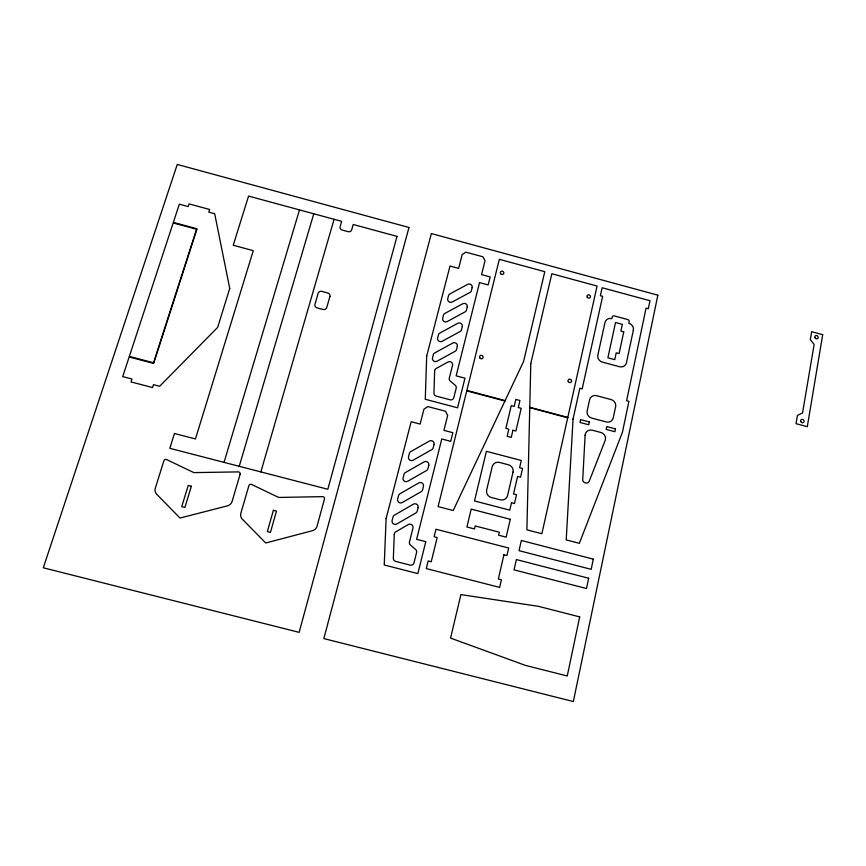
<?xml version="1.0" encoding="UTF-8"?>
<svg xmlns="http://www.w3.org/2000/svg" width="866" height="866" viewBox="0 0 866 866"><rect width="100%" height="100%" fill="white"/><g stroke="black" fill="none" stroke-linecap="round" stroke-linejoin="round"><path stroke-width="1.3" d="M529.765 407.615L567.706 417.834M260.861 471.916L334.092 219.293M239.233 466.309L313.773 213.783M224.034 462.368L299.495 209.908M505.008 400.817L453.199 510.518L438.088 506.599L499.325 259.324L544.79 271.675L523.594 361.436L505.116 400.579L466.861 390.425M529.765 407.291L567.815 417.38M466.752 390.869L504.921 401.001M530.793 363.536L526.896 529.84L541.878 533.727L597.075 286.04L551.837 273.753L530.793 363.536M434.645 370.886L433.953 393.11A3.063 2.923 20.5 0 0 436.269 396.119L450.136 399.789A3.053 2.912 22.4 0 0 453.795 397.743L456.187 388.195A3.053 2.901 22.3 0 0 455.191 385.24L450.288 381.094A3.042 2.89 21.9 0 1 449.292 378.15L452.55 365.257A3.042 2.879 21.1 0 0 448.047 361.956L436.096 368.537A3.042 2.89 19.9 0 0 434.645 370.886M426.689 356.067L425.271 399.269L457.584 407.81L464.955 378.182L456.144 375.844L479.537 282.63L488.143 284.957L490.145 276.925L481.55 274.609L485.025 260.753L482.957 256.791L465.865 252.158L462.173 254.55L458.612 268.395L450.006 266.057L426.689 356.067M394.268 534.365L393.348 558.234A3.172 3.15 22.7 0 0 395.74 561.417L410.159 565.119A3.172 3.139 32.2 0 0 413.991 562.857L416.568 552.562A3.161 3.128 29.9 0 0 415.55 549.423L410.473 545.06A3.161 3.118 27.2 0 1 409.466 541.91L412.963 528.022A3.15 3.096 23.6 0 0 408.297 524.547L395.794 531.821A3.161 3.118 19.6 0 0 394.268 534.365M386.106 518.604L384.244 564.989L417.856 573.606L425.78 541.672L416.622 539.312L441.768 438.986L450.71 441.335L452.853 432.697L443.933 430.348L447.668 415.464L445.546 411.253L427.793 406.565L423.929 409.196L420.107 424.08L411.166 421.72L386.106 518.604M585.113 435.23L582.731 479.591A3.085 2.923 42.5 0 0 585.113 482.795L585.762 482.968A3.085 2.923 42.5 0 0 589.194 481.28L605.15 440.523A6.094 5.737 39.4 0 0 600.798 432.448L592.301 430.196A6.094 5.748 38.7 0 0 585.113 435.23M573.043 419.112L566.202 539.908L579.343 543.318L622.448 432.221L628.911 401.369L626.605 400.752L646.068 308.112L648.32 308.718L649.998 300.729L602.141 287.739L600.376 295.717L602.639 296.324L582.179 388.899L579.863 388.282L573.043 419.112M822.7 334.687L807.296 426.7L796.027 423.68L797.434 415.409L802.555 412.92L814.137 344.419L810.316 339.645L811.669 331.678L822.7 334.687M657.857 295.176L573.346 701.547L323.841 638.588L431.376 233.571L657.857 295.176M579.69 616.895L567.252 675.989L525.413 665.38L450.558 638.09L460.907 594.596L538.403 606.319L579.69 616.895M588.663 578.239L586.498 588.523L514.036 569.85L516.374 559.566L588.663 578.239M593.318 559.133L591.175 569.33L519.037 550.668L521.354 540.481L593.318 559.133M615.607 406.663L613.236 417.867A6.062 5.672 38.1 0 1 606.232 421.959L591.727 418.105A6.062 5.683 36.9 0 1 587.148 410.939L589.594 399.735A6.04 5.661 36.3 0 1 596.598 395.697L611.028 399.54A6.04 5.651 37.4 0 1 615.607 406.663M633.349 330.173L626.443 362.789A5.975 5.542 35.2 0 1 619.558 366.729L602.379 362.129A5.975 5.553 33.9 0 1 597.843 355.103L604.977 322.52A5.932 5.467 32.6 0 1 611.829 318.666L612.186 317.053A1.775 1.635 32.4 0 1 614.232 315.906L627.828 319.576A1.775 1.635 33.4 0 1 629.181 321.643L628.835 323.256A5.932 5.456 33.8 0 1 633.349 330.173M615.488 428.887L614.892 431.701L606.178 429.395L606.785 426.57L615.488 428.887M623.747 331.851L619.093 353.577L616.235 352.808L614.763 359.639L607.9 357.799L615.542 322.509L622.351 324.349L620.9 331.083L623.747 331.851M589.356 421.948L588.739 424.773L580.003 422.456L580.631 419.631L589.356 421.948M503.925 554.77L498.351 578.997L501.392 579.776L499.639 587.408L426.278 568.572L428.161 560.952L431.225 561.742L437.178 537.526L434.137 536.747L435.988 529.234L508.678 548.026L506.946 555.55L503.925 554.77M511.492 502.756L509.782 510.139L474.503 500.949L486.4 451.316L521.267 460.474L519.6 467.705L522.566 468.484L520.553 477.198L517.587 476.419L513.527 493.945L516.515 494.724L514.48 503.536L511.492 502.756M510.28 519.286L506.155 537.147L498.621 535.199L499.314 532.211L475.185 525.954L474.481 528.942L466.915 526.983L471.201 509.121L510.28 519.286M513.029 472.143L507.595 495.504A6.214 5.997 37.2 0 1 500.245 499.823L491.26 497.485A6.214 6.008 35.8 0 1 486.66 490.048L492.213 466.687A6.181 5.943 33.7 0 1 499.53 462.444L508.439 464.782A6.181 5.932 35 0 1 513.029 472.143M512.943 430.25L511.265 437.395L507.14 436.302L508.818 429.157L505.874 428.378L511.243 405.678L514.177 406.457L515.833 399.41L519.936 400.493L518.279 407.54L521.202 408.319L515.887 431.03L512.943 430.25M457.335 346.292L456.523 349.528A3.031 2.858 21 0 1 455.17 351.26L436.984 361.263A3.042 2.879 19.4 0 1 432.48 357.961L433.325 354.692A3.031 2.869 19.4 0 1 434.689 352.96L452.853 343.001A3.02 2.847 21 0 1 457.335 346.292M462.325 326.536L461.513 329.751A3.009 2.825 21 0 1 460.171 331.462L442.093 341.334A3.02 2.847 19.4 0 1 437.611 338.054L438.434 334.817A3.02 2.847 19.5 0 1 439.798 333.096L457.854 323.267A3.009 2.825 21 0 1 462.325 326.536M467.261 306.965L466.46 310.147A2.999 2.804 21 0 1 465.129 311.836L447.148 321.589A3.009 2.825 19.5 0 1 442.688 318.331L443.511 315.127A3.009 2.815 19.5 0 1 444.853 313.427L462.812 303.717A2.999 2.793 21 0 1 467.261 306.965M472.165 287.566L471.364 290.716A2.988 2.771 20.9 0 1 470.043 292.394L452.16 302.028A2.999 2.793 19.6 0 1 447.722 298.781L448.534 295.609A2.999 2.793 19.6 0 1 449.876 293.931L467.727 284.34A2.977 2.771 20.9 0 1 472.165 287.566M418.116 507.595L417.239 511.081A3.139 3.074 22.9 0 1 415.821 512.964L396.79 523.995A3.15 3.096 17.7 0 1 392.114 520.531L393.023 517.013A3.15 3.096 17.8 0 1 394.463 515.129L413.472 504.142A3.139 3.074 22.8 0 1 418.116 507.595M423.474 486.324L422.608 489.777A3.128 3.042 22.4 0 1 421.19 491.639L402.279 502.54A3.139 3.074 18.2 0 1 397.635 499.087L398.533 495.612A3.139 3.063 18.3 0 1 399.951 493.739L418.852 482.903A3.118 3.042 22.3 0 1 423.474 486.324M428.789 465.259L427.923 468.679A3.107 3.02 22 0 1 426.527 470.519L407.724 481.28A3.118 3.042 18.6 0 1 403.091 477.859L403.978 474.406A3.118 3.031 18.7 0 1 405.396 472.565L424.188 461.849A3.107 3.009 22 0 1 428.789 465.259M434.05 444.399L433.195 447.787A3.096 2.988 21.8 0 1 431.798 449.606L413.104 460.225A3.107 3.009 18.9 0 1 408.503 456.826L409.38 453.405A3.107 3.009 18.9 0 1 410.787 451.587L429.46 441.01A3.096 2.988 21.7 0 1 434.05 444.399M408.979 227.477L299.149 632.353L43.3 567.793L177.259 164.453L408.979 227.477M324.479 498.978L317.021 526.225A6.408 6.268 -9.1 0 1 312.464 530.685L265.765 542.993L242.361 519.221A6.484 6.268 -15.9 0 1 240.856 513.224L248.899 485.664A1.927 1.862 -11.5 0 1 251.627 484.473L278.7 497.452L322.607 496.64A1.905 1.862 -2.4 0 1 324.479 498.978M397.018 236.375L327.835 489.268L169.812 448.317L174.445 433.498L195.456 438.965L253.283 250.653L233.225 245.262L248.574 196.084L341.648 221.35L340.121 226.654A2.999 2.76 10.5 0 0 342.254 230.085L348.045 231.655A2.999 2.76 10.9 0 0 351.704 229.793L353.209 224.489L397.018 236.375M273.385 510.312L267.334 531.583L270.452 532.374L276.481 511.113L273.385 510.312M329.903 296.508L326.763 307.495A3.063 2.858 7.8 0 1 323.029 309.465L317.118 307.885A3.063 2.858 7.3 0 1 314.953 304.334L318.125 293.347A3.053 2.847 7.8 0 1 321.86 291.398L327.749 292.979A3.053 2.847 8.3 0 1 329.903 296.508M240.109 474.243L232.11 501.425A6.495 6.235 -15.5 0 1 227.422 505.874L179.976 518.041L156.703 494.248A6.582 6.235 -18.3 0 1 155.285 488.272L163.88 460.766A1.959 1.851 -15.2 0 1 166.662 459.586L193.832 472.609L238.258 471.905A1.927 1.851 -11.2 0 1 240.109 474.243M191.354 486.237L184.891 507.454L181.752 506.653L188.236 485.436L191.354 486.237M229.739 288.432L217.658 327.391L159.636 386.268L153.488 384.656L152.557 387.557L131.004 381.917L131.957 379.016L122.712 376.602L129.153 356.987L153.661 363.428L197.037 228.797L173.352 222.421L179.338 204.181L188.182 206.573L189.059 203.911L209.659 209.475L208.803 212.148L214.692 213.74L229.739 288.432M196.571 229.252L153.542 362.778L129.337 356.413L173.178 222.952L196.571 229.252M800.704 421.287A1.797 1.624 45.6 0 0 803.551 422.402A1.797 1.624 45.6 0 0 802.836 419.458A1.797 1.624 45.6 0 0 800.704 421.287M814.917 337.491A1.764 1.57 41.6 0 0 817.764 338.4A1.764 1.57 41.6 0 0 816.865 335.586A1.764 1.57 41.6 0 0 814.917 337.491M587.267 297.255A1.775 1.635 30 0 0 590.276 297.374A1.775 1.635 30 0 0 588.696 294.819A1.775 1.635 30 0 0 587.267 297.255M568.248 381.56A1.808 1.7 33.1 0 0 571.322 381.874A1.808 1.7 33.1 0 0 569.904 379.135A1.808 1.7 33.1 0 0 568.248 381.56M500.635 273.688A1.775 1.645 23.2 0 0 503.666 273.613A1.775 1.645 23.2 0 0 501.923 271.155A1.775 1.645 23.2 0 0 500.635 273.688M479.861 357.972A1.808 1.71 24.2 0 0 482.957 357.875A1.808 1.71 24.2 0 0 481.193 355.331A1.808 1.71 24.2 0 0 479.861 357.972"/></g></svg>
